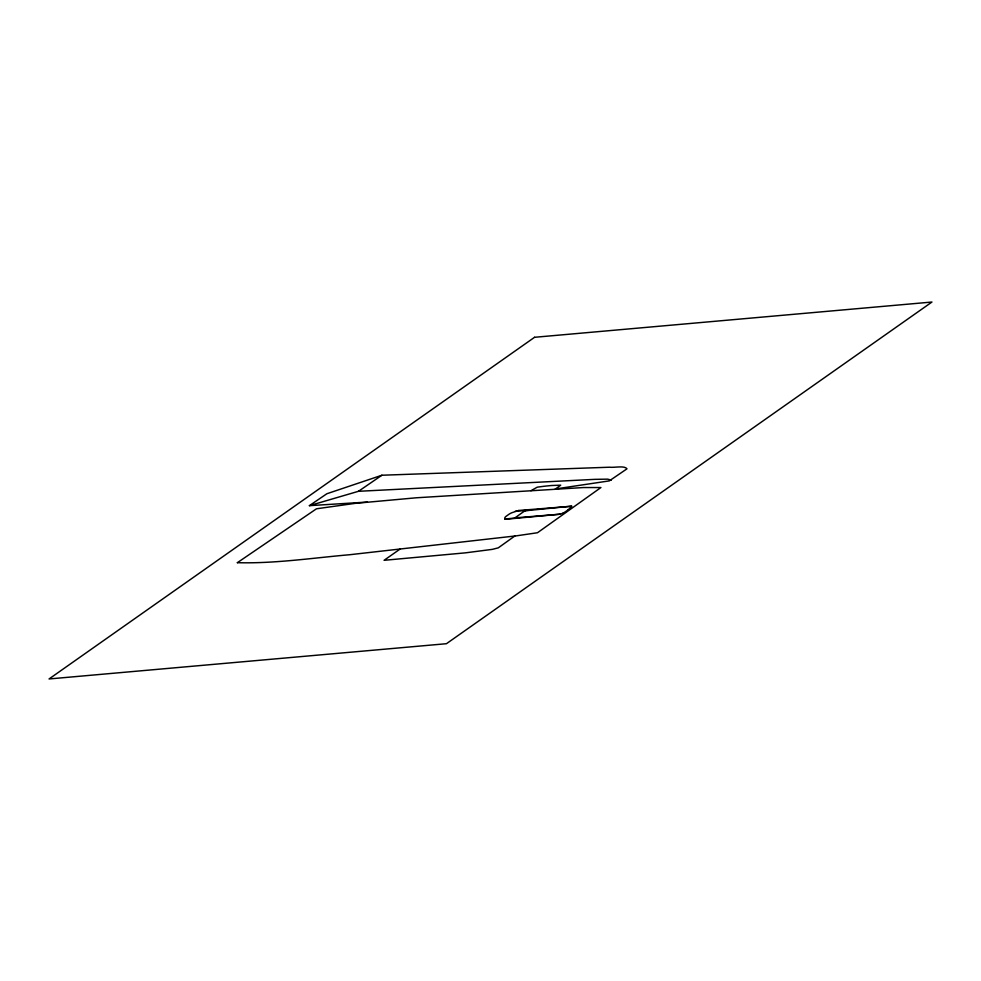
<?xml version="1.0" encoding="UTF-8"?>
<svg xmlns="http://www.w3.org/2000/svg" width="981" height="981" viewBox="0 0 981 981"><rect width="100%" height="100%" fill="white"/><g stroke="black" fill="none" stroke-linecap="round" stroke-linejoin="round"><path stroke-width="1.47" d="M611.286 480.114L607.644 479.145L594.94 479.353L358.482 491.297L309.395 505.656L326.857 493.75L381.916 475.233L609.581 467.214C614.302 467.863 624.676 465.301 626.994 468.82L609.299 480.886L555.528 488.943M568.085 509.924L571.813 506.245L518.79 510.463M514.792 536.031L498.274 547.852L492.29 549.372L465.46 552.843L384.074 560.31L400.174 549.004M514.596 518.115L525.35 510.451M555.074 489.261L560.703 485.178L551.751 485.509A204.87 54.409 -22.4 0 0 548.735 485.779L546.675 485.987A199.082 52.864 -22.4 0 0 543.67 486.318L537.993 487.067A28.424 7.541 -22.4 0 0 537.159 487.214L530.929 490.721M358.482 491.297L381.916 475.233M562.873 513.198L560.286 514.179L506.539 519.194M527.704 510.378L529.507 510.157L515.209 511.309M524.86 510.807L571.482 506.171M518.655 510.476L511.591 512.83A11.502 3.053 -22.4 0 0 509.286 514.044L505.804 516.533A11.821 3.139 -22.4 0 0 504.884 517.625L504.725 518.912L506.441 519.194M504.859 518.998L518.949 517.674L515.969 517.882M514.915 517.882L560.286 514.179M514.78 517.98L515.528 517.919M309.395 505.656L367.446 502.064M567.913 509.985A19.89 5.285 -22.4 0 1 562.935 513.21M237.353 562.689C274.594 563.732 312.547 557.968 349.861 554.706L516.043 535.884L537.478 532.744L600.924 487.545L583.499 487.545L416.361 497.784L355.33 503.339L316.875 508.734A4.954 1.312 -22.4 0 0 316.299 508.918L237.353 562.689M534.571 337.292L49.05 678.962L446.429 643.708L931.95 302.038L534.571 337.292"/></g></svg>
